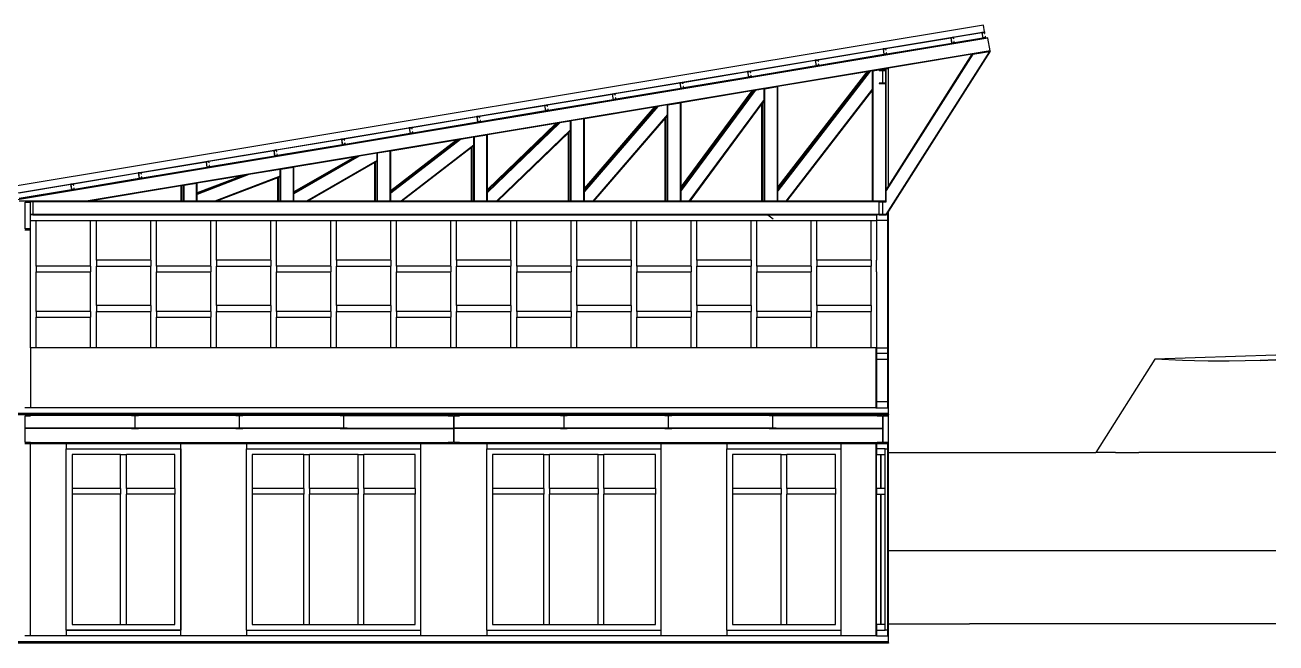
# Model space of a CAD drawing. Extents: x -47 to 47, y -13.1 to 12.1.
# Drawn here: x 25.08 to 46.96, y 1.25 to 12.06 of the extents above; entities that cross this region are included whole.
import ezdxf

# ---------------------------------------------------------------- set-up
doc = ezdxf.new("R2010")
doc.units = 0
doc.layers.get('0').update_dxf_attribs({"linetype": 'CONTINUOUS'})
doc.layers.add('SECTIONCUTEDGES', color=7, linetype='CONTINUOUS')

msp = doc.modelspace()

# ---------------------------------------------------------------- linework, layer by layer
for p, q in [((41.921, 11.832), (24.814, 8.981)), ((41.881, 11.835), (24.981, 9.018)), ((40.135, 11.652), (41.269, 11.841)), ((41.319, 11.849), (41.814, 11.932)), ((41.83, 11.833), (41.335, 11.751)), ((41.862, 11.946), (41.863, 11.94)), ((41.879, 11.841), (41.881, 11.835)), ((41.919, 11.841), (41.881, 11.835)), ((41.921, 11.832), (41.919, 11.841)), ((41.957, 11.614), (41.921, 11.832)), ((41.957, 11.614), (26.155, 8.981)), ((38.951, 11.455), (40.086, 11.644)), ((41.946, 11.602), (40.136, 8.75)), ((41.286, 11.743), (40.152, 11.553)), ((41.959, 11.605), (40.181, 11.308)), ((41.959, 11.604), (40.181, 8.803)), ((41.654, 11.554), (41.946, 11.602)), ((41.946, 11.602), (41.959, 11.604)), ((41.959, 11.605), (41.957, 11.614)), ((41.959, 11.604), (41.959, 11.605)), ((41.959, 11.604), (41.959, 11.605)), ((37.768, 11.258), (38.902, 11.447)), ((40.102, 11.545), (38.968, 11.356)), ((41.654, 11.554), (40.141, 9.17)), ((41.641, 11.552), (40.181, 9.251)), ((41.641, 11.552), (41.654, 11.554)), ((36.584, 11.06), (37.718, 11.249)), ((38.919, 11.348), (37.784, 11.159)), ((39.86, 11.255), (38.249, 9.161)), ((39.846, 11.253), (38.249, 9.177)), ((39.814, 11.247), (38.249, 9.213)), ((39.8, 11.245), (38.249, 9.229)), ((39.8, 11.245), (38.249, 10.986)), ((39.814, 11.247), (39.8, 11.245)), ((39.846, 11.253), (39.814, 11.247)), ((39.86, 11.255), (39.846, 11.253)), ((39.901, 11.262), (39.86, 11.255)), ((39.901, 11.262), (39.911, 11.263)), ((39.901, 10.947), (39.901, 11.262)), ((39.911, 11.263), (40.132, 11.3)), ((39.911, 8.981), (39.911, 11.263)), ((40.132, 11.3), (40.141, 11.302)), ((40.132, 11.278), (40.132, 11.3)), ((40.132, 11.048), (40.132, 11.269)), ((40.181, 11.308), (40.141, 11.302)), ((40.141, 11.298), (40.181, 11.305)), ((40.141, 11.298), (40.181, 11.305)), ((40.141, 11.298), (40.141, 11.302)), ((40.141, 11.298), (40.141, 11.298)), ((40.141, 11.278), (40.141, 11.298)), ((40.141, 11.048), (40.141, 11.269)), ((40.182, 11.305), (40.181, 11.308)), ((40.181, 9.251), (40.181, 11.305)), ((40.181, 11.305), (40.182, 11.305)), ((35.4, 10.863), (36.535, 11.052)), ((36.551, 10.953), (35.417, 10.764)), ((37.735, 11.151), (36.601, 10.962)), ((38.009, 10.946), (37.852, 10.92)), ((38.009, 10.946), (38.019, 10.948)), ((38.009, 10.761), (38.009, 10.946)), ((38.019, 10.948), (38.239, 10.985)), ((38.019, 8.981), (38.019, 10.948)), ((38.239, 10.985), (38.249, 10.986)), ((38.239, 8.981), (38.239, 10.985)), ((38.249, 9.229), (38.249, 10.986)), ((39.901, 10.947), (38.388, 8.981)), ((39.901, 10.931), (39.901, 10.947)), ((40.132, 8.981), (40.132, 11.038)), ((40.141, 9.188), (40.141, 11.038)), ((34.217, 10.666), (35.351, 10.855)), ((35.368, 10.756), (34.233, 10.567)), ((37.852, 10.92), (36.556, 9.166)), ((37.839, 10.918), (36.556, 9.183)), ((37.807, 10.913), (36.556, 9.22)), ((37.793, 10.91), (36.556, 9.237)), ((37.793, 10.91), (36.556, 10.704)), ((38.009, 10.761), (36.693, 8.981)), ((37.807, 10.913), (37.793, 10.91)), ((37.839, 10.918), (37.807, 10.913)), ((37.852, 10.92), (37.839, 10.918)), ((38.009, 10.744), (37.979, 10.704)), ((38.009, 10.761), (38.017, 10.755)), ((38.009, 10.744), (38.009, 10.761)), ((38.017, 10.755), (38.009, 10.744)), ((38.009, 8.981), (38.009, 10.744)), ((39.901, 10.931), (38.4, 8.981)), ((39.901, 8.981), (39.901, 10.931)), ((33.033, 10.468), (34.167, 10.658)), ((34.184, 10.559), (33.049, 10.37)), ((36.146, 10.636), (34.864, 9.149)), ((36.131, 10.633), (34.864, 9.164)), ((36.1, 10.628), (34.864, 9.196)), ((36.084, 10.626), (34.864, 9.211)), ((36.084, 10.626), (34.864, 10.422)), ((36.1, 10.628), (36.084, 10.626)), ((36.131, 10.633), (36.1, 10.628)), ((36.146, 10.636), (36.131, 10.633)), ((36.316, 10.664), (36.146, 10.636)), ((36.316, 10.664), (36.326, 10.666)), ((36.316, 10.496), (36.316, 10.664)), ((36.326, 10.666), (36.546, 10.703)), ((36.326, 8.981), (36.326, 10.666)), ((36.546, 10.703), (36.556, 10.704)), ((36.546, 8.981), (36.546, 10.703)), ((36.556, 9.237), (36.556, 10.704)), ((37.969, 10.69), (36.705, 8.981)), ((37.979, 10.704), (37.969, 10.69)), ((37.969, 8.981), (37.969, 10.69)), ((37.979, 8.981), (37.979, 10.704)), ((31.849, 10.271), (32.984, 10.46)), ((33, 10.362), (31.866, 10.173)), ((34.432, 10.35), (33.171, 9.134)), ((34.415, 10.347), (33.171, 9.147)), ((34.384, 10.342), (33.171, 9.172)), ((34.366, 10.339), (33.171, 9.186)), ((34.366, 10.339), (33.171, 10.14)), ((34.384, 10.342), (34.366, 10.339)), ((34.415, 10.347), (34.384, 10.342)), ((34.432, 10.35), (34.415, 10.347)), ((34.624, 10.382), (34.432, 10.35)), ((34.634, 10.384), (34.624, 10.382)), ((34.624, 10.229), (34.624, 10.382)), ((34.854, 10.421), (34.634, 10.384)), ((34.634, 8.981), (34.634, 10.384)), ((34.864, 10.422), (34.854, 10.421)), ((34.854, 8.981), (34.854, 10.421)), ((34.864, 9.211), (34.864, 10.422)), ((36.316, 10.496), (35.009, 8.981)), ((36.276, 10.434), (35.022, 8.981)), ((36.286, 10.446), (36.276, 10.434)), ((36.276, 8.981), (36.276, 10.434)), ((36.316, 10.481), (36.286, 10.446)), ((36.286, 8.981), (36.286, 10.446)), ((36.316, 10.481), (36.316, 10.496)), ((36.316, 8.981), (36.316, 10.481)), ((29.482, 9.877), (30.616, 10.066)), ((30.666, 10.074), (31.8, 10.263)), ((31.816, 10.164), (30.682, 9.975)), ((32.701, 10.062), (31.479, 9.12)), ((32.701, 10.062), (32.68, 10.058)), ((32.931, 10.1), (32.701, 10.062)), ((32.941, 10.102), (32.931, 10.1)), ((32.931, 9.961), (32.931, 10.1)), ((33.161, 10.138), (32.941, 10.102)), ((32.941, 8.981), (32.941, 10.102)), ((33.171, 10.14), (33.161, 10.138)), ((33.161, 8.981), (33.161, 10.138)), ((33.171, 9.186), (33.171, 10.14)), ((34.624, 10.229), (33.33, 8.981)), ((34.584, 10.177), (33.344, 8.981)), ((34.594, 10.186), (34.584, 10.177)), ((34.584, 8.981), (34.584, 10.177)), ((34.624, 10.215), (34.594, 10.186)), ((34.594, 8.981), (34.594, 10.186)), ((34.624, 10.215), (34.624, 10.229)), ((34.624, 8.981), (34.624, 10.215)), ((28.298, 9.679), (29.433, 9.868)), ((30.633, 9.967), (29.498, 9.778)), ((31.469, 9.856), (31.249, 9.82)), ((31.479, 9.858), (31.469, 9.856)), ((31.469, 8.981), (31.469, 9.856)), ((32.68, 10.058), (31.479, 9.132)), ((32.65, 10.053), (31.479, 9.151)), ((32.629, 10.05), (31.479, 9.163)), ((32.629, 10.05), (31.479, 9.858)), ((31.479, 9.163), (31.479, 9.858)), ((32.931, 9.961), (31.659, 8.981)), ((32.891, 9.918), (31.675, 8.981)), ((32.65, 10.053), (32.629, 10.05)), ((32.68, 10.058), (32.65, 10.053)), ((32.901, 9.925), (32.891, 9.918)), ((32.891, 8.981), (32.891, 9.918)), ((32.931, 9.949), (32.901, 9.925)), ((32.901, 8.981), (32.901, 9.925)), ((32.931, 9.949), (32.931, 9.961)), ((32.931, 8.981), (32.931, 9.949)), ((27.115, 9.482), (28.249, 9.671)), ((29.449, 9.77), (28.315, 9.581)), ((30.928, 9.766), (29.786, 9.108)), ((30.901, 9.762), (29.786, 9.119)), ((30.872, 9.757), (29.786, 9.131)), ((30.844, 9.752), (29.786, 9.142)), ((30.844, 9.752), (29.786, 9.576)), ((31.239, 9.691), (30.007, 8.981)), ((31.199, 9.656), (30.026, 8.981)), ((30.872, 9.757), (30.844, 9.752)), ((30.901, 9.762), (30.872, 9.757)), ((30.928, 9.766), (30.901, 9.762)), ((31.239, 9.818), (30.928, 9.766)), ((31.209, 9.662), (31.199, 9.656)), ((31.199, 8.981), (31.199, 9.656)), ((31.239, 9.68), (31.209, 9.662)), ((31.209, 8.981), (31.209, 9.662)), ((31.249, 9.82), (31.239, 9.818)), ((31.239, 9.691), (31.239, 9.818)), ((31.239, 9.68), (31.239, 9.691)), ((31.239, 8.981), (31.239, 9.68)), ((31.249, 8.981), (31.249, 9.82)), ((25.931, 9.285), (27.065, 9.474)), ((28.265, 9.572), (27.131, 9.383)), ((28.999, 9.445), (28.094, 9.099)), ((28.95, 9.437), (28.094, 9.109)), ((28.928, 9.433), (28.094, 9.114)), ((28.88, 9.425), (28.094, 9.124)), ((28.88, 9.425), (28.094, 9.294)), ((29.546, 9.418), (28.402, 8.981)), ((28.928, 9.433), (28.88, 9.425)), ((28.95, 9.437), (28.928, 9.433)), ((28.999, 9.445), (28.95, 9.437)), ((29.546, 9.536), (28.999, 9.445)), ((29.546, 9.407), (29.516, 9.396)), ((29.556, 9.538), (29.546, 9.536)), ((29.546, 9.418), (29.546, 9.536)), ((29.546, 9.407), (29.546, 9.418)), ((29.546, 8.981), (29.546, 9.407)), ((29.556, 9.538), (29.776, 9.574)), ((29.556, 8.981), (29.556, 9.538)), ((29.776, 9.574), (29.786, 9.576)), ((29.776, 8.981), (29.776, 9.574)), ((29.786, 9.142), (29.786, 9.576)), ((24.981, 9.126), (25.882, 9.277)), ((27.082, 9.375), (25.947, 9.186)), ((27.814, 9.247), (26.214, 8.981)), ((27.824, 9.249), (27.814, 9.247)), ((27.814, 8.981), (27.814, 9.247)), ((27.854, 9.254), (27.824, 9.249)), ((27.824, 8.981), (27.824, 9.249)), ((27.864, 9.255), (27.854, 9.254)), ((27.854, 8.981), (27.854, 9.254)), ((28.084, 9.292), (27.864, 9.255)), ((27.864, 8.981), (27.864, 9.255)), ((28.094, 9.294), (28.084, 9.292)), ((28.084, 8.981), (28.084, 9.292)), ((28.094, 9.124), (28.094, 9.294)), ((29.506, 9.392), (28.43, 8.981)), ((29.516, 9.396), (29.506, 9.392)), ((29.506, 8.981), (29.506, 9.392)), ((29.516, 8.981), (29.516, 9.396)), ((34.864, 9.196), (34.864, 9.211)), ((34.864, 9.164), (34.864, 9.196)), ((36.556, 9.22), (36.556, 9.237)), ((36.556, 9.183), (36.556, 9.22)), ((38.249, 9.213), (38.249, 9.229)), ((38.249, 9.177), (38.249, 9.213)), ((40.181, 9.251), (40.141, 9.188)), ((40.141, 9.188), (40.141, 9.17)), ((25.898, 9.178), (24.981, 9.025)), ((25.221, 8.981), (25.181, 8.981)), ((25.221, 8.971), (25.181, 8.971)), ((25.221, 8.981), (25.221, 8.971)), ((26.155, 8.981), (25.221, 8.981)), ((25.221, 8.971), (25.221, 8.75)), ((40.021, 8.971), (25.221, 8.971)), ((26.214, 8.981), (26.155, 8.981)), ((27.814, 8.981), (26.214, 8.981)), ((27.824, 8.981), (27.814, 8.981)), ((27.854, 8.981), (27.824, 8.981)), ((27.864, 8.981), (27.854, 8.981)), ((28.084, 8.981), (27.864, 8.981)), ((28.094, 8.981), (28.084, 8.981)), ((28.094, 9.114), (28.094, 9.124)), ((28.094, 9.109), (28.094, 9.114)), ((28.094, 9.109), (28.094, 9.099)), ((28.094, 8.981), (28.094, 9.099)), ((28.402, 8.981), (28.094, 8.981)), ((28.402, 8.981), (28.43, 8.981)), ((29.506, 8.981), (28.43, 8.981)), ((29.516, 8.981), (29.506, 8.981)), ((29.546, 8.981), (29.516, 8.981)), ((29.556, 8.981), (29.546, 8.981)), ((29.776, 8.981), (29.556, 8.981)), ((29.786, 8.981), (29.776, 8.981)), ((29.786, 9.131), (29.786, 9.142)), ((29.786, 9.119), (29.786, 9.131)), ((29.786, 9.119), (29.786, 9.108)), ((29.786, 8.981), (29.786, 9.108)), ((30.007, 8.981), (29.786, 8.981)), ((30.007, 8.981), (30.026, 8.981)), ((31.199, 8.981), (30.026, 8.981)), ((31.209, 8.981), (31.199, 8.981)), ((31.239, 8.981), (31.209, 8.981)), ((31.249, 8.981), (31.239, 8.981)), ((31.469, 8.981), (31.249, 8.981)), ((31.479, 8.981), (31.469, 8.981)), ((31.479, 9.151), (31.479, 9.163)), ((31.479, 9.132), (31.479, 9.151)), ((31.479, 9.132), (31.479, 9.12)), ((31.479, 8.981), (31.479, 9.12)), ((31.659, 8.981), (31.479, 8.981)), ((31.659, 8.981), (31.675, 8.981)), ((32.891, 8.981), (31.675, 8.981)), ((32.901, 8.981), (32.891, 8.981)), ((32.931, 8.981), (32.901, 8.981)), ((32.941, 8.981), (32.931, 8.981)), ((33.161, 8.981), (32.941, 8.981)), ((33.171, 8.981), (33.161, 8.981)), ((33.171, 9.172), (33.171, 9.186)), ((33.171, 9.147), (33.171, 9.172)), ((33.171, 9.147), (33.171, 9.134)), ((33.171, 8.981), (33.171, 9.134)), ((33.33, 8.981), (33.171, 8.981)), ((33.33, 8.981), (33.344, 8.981)), ((34.584, 8.981), (33.344, 8.981)), ((34.594, 8.981), (34.584, 8.981)), ((34.624, 8.981), (34.594, 8.981)), ((34.634, 8.981), (34.624, 8.981)), ((34.854, 8.981), (34.634, 8.981)), ((34.864, 8.981), (34.854, 8.981)), ((34.864, 9.164), (34.864, 9.149)), ((34.864, 8.981), (34.864, 9.149)), ((35.009, 8.981), (34.864, 8.981)), ((35.009, 8.981), (35.022, 8.981)), ((36.276, 8.981), (35.022, 8.981)), ((36.286, 8.981), (36.276, 8.981)), ((36.316, 8.981), (36.286, 8.981)), ((36.326, 8.981), (36.316, 8.981)), ((36.546, 8.981), (36.326, 8.981)), ((36.556, 8.981), (36.546, 8.981)), ((36.556, 9.183), (36.556, 9.166)), ((36.556, 8.981), (36.556, 9.166)), ((36.693, 8.981), (36.556, 8.981)), ((36.693, 8.981), (36.705, 8.981)), ((37.969, 8.981), (36.705, 8.981)), ((37.979, 8.981), (37.969, 8.981)), ((38.009, 8.981), (37.979, 8.981)), ((38.019, 8.981), (38.009, 8.981)), ((38.239, 8.981), (38.019, 8.981)), ((38.249, 8.981), (38.239, 8.981)), ((38.249, 9.177), (38.249, 9.161)), ((38.249, 8.981), (38.249, 9.161)), ((38.388, 8.981), (38.249, 8.981)), ((38.388, 8.981), (38.4, 8.981)), ((39.901, 8.981), (38.4, 8.981)), ((39.911, 8.981), (39.901, 8.981)), ((40.021, 8.981), (39.911, 8.981)), ((40.021, 8.75), (40.021, 8.971)), ((40.141, 8.981), (40.141, 9.17)), ((25.181, 8.75), (25.181, 8.965)), ((25.221, 8.75), (25.181, 8.75)), ((25.181, 8.741), (25.181, 8.75)), ((25.221, 8.75), (25.221, 8.741)), ((40.021, 8.75), (25.221, 8.75)), ((40.181, 8.803), (40.141, 8.741)), ((40.181, 6.416), (40.181, 8.803)), ((25.221, 8.741), (25.181, 8.741)), ((25.181, 8.641), (25.181, 8.741)), ((25.181, 8.641), (25.281, 8.641)), ((25.181, 8.497), (25.181, 8.641)), ((25.221, 8.741), (39.971, 8.741)), ((25.281, 7.846), (25.281, 8.641)), ((25.281, 8.641), (26.231, 8.641)), ((26.231, 8.641), (26.331, 8.641)), ((26.231, 7.846), (26.231, 8.641)), ((26.331, 7.946), (26.331, 8.641)), ((26.331, 8.641), (27.281, 8.641)), ((27.281, 8.641), (27.381, 8.641)), ((27.281, 7.946), (27.281, 8.641)), ((27.381, 7.846), (27.381, 8.641)), ((27.381, 8.641), (28.331, 8.641)), ((28.331, 8.641), (28.431, 8.641)), ((28.331, 7.846), (28.331, 8.641)), ((28.431, 7.946), (28.431, 8.641)), ((28.431, 8.641), (29.381, 8.641)), ((29.381, 8.641), (29.481, 8.641)), ((29.381, 7.946), (29.381, 8.641)), ((29.481, 7.846), (29.481, 8.641)), ((29.481, 8.641), (30.431, 8.641)), ((30.431, 8.641), (30.531, 8.641)), ((30.431, 7.846), (30.431, 8.641)), ((30.531, 7.946), (30.531, 8.641)), ((30.531, 8.641), (31.481, 8.641)), ((31.481, 8.641), (31.581, 8.641)), ((31.481, 7.946), (31.481, 8.641)), ((31.581, 7.846), (31.581, 8.641)), ((31.581, 8.641), (32.531, 8.641)), ((32.531, 8.641), (32.631, 8.641)), ((32.531, 7.846), (32.531, 8.641)), ((32.631, 7.946), (32.631, 8.641)), ((32.631, 8.641), (33.581, 8.641)), ((33.581, 8.641), (33.681, 8.641)), ((33.581, 7.946), (33.581, 8.641)), ((33.681, 7.846), (33.681, 8.641)), ((33.681, 8.641), (34.631, 8.641)), ((34.631, 8.641), (34.731, 8.641)), ((34.631, 7.846), (34.631, 8.641)), ((34.731, 7.946), (34.731, 8.641)), ((34.731, 8.641), (35.681, 8.641)), ((35.681, 8.641), (35.781, 8.641)), ((35.681, 7.946), (35.681, 8.641)), ((35.781, 7.846), (35.781, 8.641)), ((35.781, 8.641), (36.731, 8.641)), ((36.731, 8.641), (36.831, 8.641)), ((36.731, 7.846), (36.731, 8.641)), ((36.831, 7.946), (36.831, 8.641)), ((36.831, 8.641), (37.781, 8.641)), ((37.781, 8.641), (37.881, 8.641)), ((37.781, 7.946), (37.781, 8.641)), ((37.881, 7.846), (37.881, 8.641)), ((37.881, 8.641), (38.831, 8.641)), ((38.074, 8.741), (38.163, 8.673)), ((38.074, 8.741), (38.163, 8.673)), ((38.831, 8.641), (38.931, 8.641)), ((38.831, 7.846), (38.831, 8.641)), ((38.931, 7.946), (38.931, 8.641)), ((38.931, 8.641), (39.881, 8.641)), ((39.881, 8.641), (39.971, 8.641)), ((39.881, 7.946), (39.881, 8.641)), ((25.181, 6.416), (25.181, 8.481)), ((27.281, 7.946), (26.331, 7.946)), ((26.331, 7.946), (26.331, 7.846)), ((27.281, 7.946), (27.281, 7.846)), ((29.381, 7.946), (28.431, 7.946)), ((28.431, 7.946), (28.431, 7.846)), ((29.381, 7.946), (29.381, 7.846)), ((31.481, 7.946), (30.531, 7.946)), ((30.531, 7.946), (30.531, 7.846)), ((31.481, 7.946), (31.481, 7.846)), ((33.581, 7.946), (32.631, 7.946)), ((32.631, 7.946), (32.631, 7.846)), ((33.581, 7.946), (33.581, 7.846)), ((35.681, 7.946), (34.731, 7.946)), ((34.731, 7.946), (34.731, 7.846)), ((35.681, 7.946), (35.681, 7.846)), ((37.781, 7.946), (36.831, 7.946)), ((36.831, 7.946), (36.831, 7.846)), ((37.781, 7.946), (37.781, 7.846)), ((39.881, 7.946), (38.931, 7.946)), ((38.931, 7.946), (38.931, 7.846)), ((39.881, 7.946), (39.881, 7.846)), ((26.231, 7.846), (25.281, 7.846)), ((25.281, 7.846), (25.281, 7.746)), ((25.281, 7.052), (25.281, 7.746)), ((25.281, 7.746), (26.231, 7.746)), ((26.231, 7.846), (26.231, 7.746)), ((26.231, 7.052), (26.231, 7.746)), ((26.331, 7.846), (27.281, 7.846)), ((26.331, 7.152), (26.331, 7.846)), ((27.281, 7.152), (27.281, 7.846)), ((28.331, 7.846), (27.381, 7.846)), ((27.381, 7.846), (27.381, 7.746)), ((27.381, 7.746), (28.331, 7.746)), ((27.381, 7.052), (27.381, 7.746)), ((28.331, 7.846), (28.331, 7.746)), ((28.331, 7.052), (28.331, 7.746)), ((28.431, 7.846), (29.381, 7.846)), ((28.431, 7.152), (28.431, 7.846)), ((29.381, 7.152), (29.381, 7.846)), ((30.431, 7.846), (29.481, 7.846)), ((29.481, 7.846), (29.481, 7.746)), ((29.481, 7.052), (29.481, 7.746)), ((29.481, 7.746), (30.431, 7.746)), ((30.431, 7.846), (30.431, 7.746)), ((30.431, 7.052), (30.431, 7.746)), ((30.531, 7.152), (30.531, 7.846)), ((30.531, 7.846), (31.481, 7.846)), ((31.481, 7.152), (31.481, 7.846)), ((32.531, 7.846), (31.581, 7.846)), ((31.581, 7.846), (31.581, 7.746)), ((31.581, 7.052), (31.581, 7.746)), ((31.581, 7.746), (32.531, 7.746)), ((32.531, 7.846), (32.531, 7.746)), ((32.531, 7.052), (32.531, 7.746)), ((32.631, 7.152), (32.631, 7.846)), ((32.631, 7.846), (33.581, 7.846)), ((33.581, 7.152), (33.581, 7.846)), ((34.631, 7.846), (33.681, 7.846)), ((33.681, 7.846), (33.681, 7.746)), ((33.681, 7.052), (33.681, 7.746)), ((33.681, 7.746), (34.631, 7.746)), ((34.631, 7.846), (34.631, 7.746)), ((34.631, 7.052), (34.631, 7.746)), ((34.731, 7.152), (34.731, 7.846)), ((34.731, 7.846), (35.681, 7.846)), ((35.681, 7.152), (35.681, 7.846)), ((36.731, 7.846), (35.781, 7.846)), ((35.781, 7.846), (35.781, 7.746)), ((35.781, 7.052), (35.781, 7.746)), ((35.781, 7.746), (36.731, 7.746)), ((36.731, 7.846), (36.731, 7.746)), ((36.731, 7.052), (36.731, 7.746)), ((36.831, 7.152), (36.831, 7.846)), ((36.831, 7.846), (37.781, 7.846)), ((37.781, 7.152), (37.781, 7.846)), ((38.831, 7.846), (37.881, 7.846)), ((37.881, 7.846), (37.881, 7.746)), ((37.881, 7.746), (38.831, 7.746)), ((37.881, 7.052), (37.881, 7.746)), ((38.831, 7.846), (38.831, 7.746)), ((38.831, 7.052), (38.831, 7.746)), ((38.931, 7.152), (38.931, 7.846)), ((38.931, 7.846), (39.881, 7.846)), ((39.881, 7.152), (39.881, 7.846)), ((26.231, 7.052), (25.281, 7.052)), ((25.281, 7.052), (25.281, 6.952)), ((26.231, 7.052), (26.231, 6.952)), ((27.281, 7.152), (26.331, 7.152)), ((26.331, 7.152), (26.331, 7.052)), ((26.331, 7.052), (27.281, 7.052)), ((26.331, 6.416), (26.331, 7.052)), ((27.281, 7.152), (27.281, 7.052)), ((27.281, 6.416), (27.281, 7.052)), ((28.331, 7.052), (27.381, 7.052)), ((27.381, 7.052), (27.381, 6.952)), ((28.331, 7.052), (28.331, 6.952)), ((29.381, 7.152), (28.431, 7.152)), ((28.431, 7.152), (28.431, 7.052)), ((28.431, 7.052), (29.381, 7.052)), ((28.431, 6.416), (28.431, 7.052)), ((29.381, 7.152), (29.381, 7.052)), ((29.381, 6.416), (29.381, 7.052)), ((30.431, 7.052), (29.481, 7.052)), ((29.481, 7.052), (29.481, 6.952)), ((30.431, 7.052), (30.431, 6.952)), ((31.481, 7.152), (30.531, 7.152)), ((30.531, 7.152), (30.531, 7.052)), ((30.531, 6.416), (30.531, 7.052)), ((30.531, 7.052), (31.481, 7.052)), ((31.481, 7.152), (31.481, 7.052)), ((31.481, 6.416), (31.481, 7.052)), ((32.531, 7.052), (31.581, 7.052)), ((31.581, 7.052), (31.581, 6.952)), ((32.531, 7.052), (32.531, 6.952)), ((33.581, 7.152), (32.631, 7.152)), ((32.631, 7.152), (32.631, 7.052)), ((32.631, 6.416), (32.631, 7.052)), ((32.631, 7.052), (33.581, 7.052)), ((33.581, 7.152), (33.581, 7.052)), ((33.581, 6.416), (33.581, 7.052)), ((34.631, 7.052), (33.681, 7.052)), ((33.681, 7.052), (33.681, 6.952)), ((34.631, 7.052), (34.631, 6.952)), ((35.681, 7.152), (34.731, 7.152)), ((34.731, 7.152), (34.731, 7.052)), ((34.731, 6.416), (34.731, 7.052)), ((34.731, 7.052), (35.681, 7.052)), ((35.681, 7.152), (35.681, 7.052)), ((35.681, 6.416), (35.681, 7.052)), ((36.731, 7.052), (35.781, 7.052)), ((35.781, 7.052), (35.781, 6.952)), ((36.731, 7.052), (36.731, 6.952)), ((37.781, 7.152), (36.831, 7.152)), ((36.831, 7.152), (36.831, 7.052)), ((36.831, 7.052), (37.781, 7.052)), ((36.831, 6.416), (36.831, 7.052)), ((37.781, 7.152), (37.781, 7.052)), ((37.781, 6.416), (37.781, 7.052)), ((38.831, 7.052), (37.881, 7.052)), ((37.881, 7.052), (37.881, 6.952)), ((38.831, 7.052), (38.831, 6.952)), ((39.881, 7.152), (38.931, 7.152)), ((38.931, 7.152), (38.931, 7.052)), ((38.931, 6.416), (38.931, 7.052)), ((38.931, 7.052), (39.881, 7.052)), ((39.881, 7.152), (39.881, 7.052)), ((39.881, 6.416), (39.881, 7.052)), ((25.281, 6.416), (25.281, 6.952)), ((25.281, 6.952), (26.231, 6.952)), ((26.231, 6.416), (26.231, 6.952)), ((27.381, 6.952), (28.331, 6.952)), ((27.381, 6.416), (27.381, 6.952)), ((28.331, 6.416), (28.331, 6.952)), ((29.481, 6.952), (30.431, 6.952)), ((29.481, 6.416), (29.481, 6.952)), ((30.431, 6.416), (30.431, 6.952)), ((31.581, 6.416), (31.581, 6.952)), ((31.581, 6.952), (32.531, 6.952)), ((32.531, 6.416), (32.531, 6.952)), ((33.681, 6.416), (33.681, 6.952)), ((33.681, 6.952), (34.631, 6.952)), ((34.631, 6.416), (34.631, 6.952)), ((35.781, 6.416), (35.781, 6.952)), ((35.781, 6.952), (36.731, 6.952)), ((36.731, 6.416), (36.731, 6.952)), ((37.881, 6.952), (38.831, 6.952)), ((37.881, 6.416), (37.881, 6.952)), ((38.831, 6.416), (38.831, 6.952)), ((25.181, 6.416), (25.181, 5.366)), ((25.281, 6.416), (25.181, 6.416)), ((26.231, 6.416), (25.281, 6.416)), ((26.331, 6.416), (26.231, 6.416)), ((27.281, 6.416), (26.331, 6.416)), ((27.381, 6.416), (27.281, 6.416)), ((28.331, 6.416), (27.381, 6.416)), ((28.431, 6.416), (28.331, 6.416)), ((29.381, 6.416), (28.431, 6.416)), ((29.481, 6.416), (29.381, 6.416)), ((30.431, 6.416), (29.481, 6.416)), ((30.531, 6.416), (30.431, 6.416)), ((31.481, 6.416), (30.531, 6.416)), ((31.581, 6.416), (31.481, 6.416)), ((32.531, 6.416), (31.581, 6.416)), ((32.631, 6.416), (32.531, 6.416)), ((33.581, 6.416), (32.631, 6.416)), ((33.681, 6.416), (33.581, 6.416)), ((34.631, 6.416), (33.681, 6.416)), ((34.731, 6.416), (34.631, 6.416)), ((35.681, 6.416), (34.731, 6.416)), ((35.781, 6.416), (35.681, 6.416)), ((36.731, 6.416), (35.781, 6.416)), ((36.831, 6.416), (36.731, 6.416)), ((37.781, 6.416), (36.831, 6.416)), ((37.881, 6.416), (37.781, 6.416)), ((38.831, 6.416), (37.881, 6.416)), ((38.931, 6.416), (38.831, 6.416)), ((39.881, 6.416), (38.931, 6.416)), ((39.961, 6.416), (39.881, 6.416)), ((44.838, 6.213), (43.808, 4.583)), ((46.956, 6.284), (44.838, 6.213)), ((45.322, 6.195), (44.838, 6.213)), ((45.533, 6.187), (45.322, 6.195)), ((45.772, 6.18), (45.533, 6.187)), ((46.14, 6.181), (45.772, 6.18)), ((46.418, 6.188), (46.14, 6.181)), ((46.682, 6.193), (46.418, 6.188)), ((46.956, 6.205), (46.682, 6.193)), ((46.682, 6.193), (46.956, 6.205)), ((40.181, 5.246), (40.181, 5.273)), ((24.959, 5.246), (40.181, 5.246)), ((26.946, 5.241), (25.181, 5.241)), ((26.946, 5.231), (25.181, 5.231)), ((28.771, 5.241), (27.066, 5.241)), ((28.771, 5.231), (27.066, 5.231)), ((30.596, 5.241), (28.891, 5.241)), ((30.596, 5.231), (28.891, 5.231)), ((30.716, 5.241), (32.481, 5.241)), ((30.716, 5.231), (32.481, 5.231)), ((34.446, 5.241), (32.681, 5.241)), ((34.446, 5.231), (32.681, 5.231)), ((36.271, 5.241), (34.566, 5.241)), ((36.271, 5.231), (34.566, 5.231)), ((38.096, 5.241), (36.391, 5.241)), ((38.096, 5.231), (36.391, 5.231)), ((38.216, 5.241), (39.981, 5.241)), ((38.216, 5.231), (39.981, 5.231)), ((40.181, 5.246), (40.181, 5.241)), ((40.181, 4.757), (40.181, 5.225)), ((26.946, 5.01), (25.086, 5.01)), ((26.946, 5.001), (25.086, 5.001)), ((28.771, 5.01), (27.066, 5.01)), ((28.771, 5.001), (27.066, 5.001)), ((30.596, 5.01), (28.891, 5.01)), ((30.596, 5.001), (28.891, 5.001)), ((30.716, 5.01), (32.576, 5.01)), ((30.716, 5.001), (32.576, 5.001)), ((34.446, 5.01), (32.586, 5.01)), ((34.446, 5.001), (32.586, 5.001)), ((36.271, 5.01), (34.566, 5.01)), ((36.271, 5.001), (34.566, 5.001)), ((38.096, 5.01), (36.391, 5.01)), ((38.096, 5.001), (36.391, 5.001)), ((38.216, 5.01), (40.076, 5.01)), ((38.216, 5.001), (40.076, 5.001)), ((25.181, 4.757), (32.481, 4.757)), ((25.181, 1.371), (25.181, 4.741)), ((25.181, 4.741), (25.806, 4.741)), ((25.806, 4.741), (27.806, 4.741)), ((25.806, 4.741), (25.806, 4.645)), ((25.806, 1.471), (25.806, 4.645)), ((25.806, 4.645), (27.806, 4.645)), ((25.806, 4.645), (27.806, 4.645)), ((25.806, 1.471), (25.806, 4.645)), ((27.806, 4.741), (28.956, 4.741)), ((27.806, 4.645), (27.806, 4.741)), ((27.806, 1.471), (27.806, 4.645)), ((27.806, 4.645), (27.806, 1.471)), ((28.956, 4.741), (28.956, 4.645)), ((28.956, 4.741), (32.006, 4.741)), ((28.956, 4.645), (32.006, 4.645)), ((28.956, 1.471), (28.956, 4.645)), ((32.006, 4.645), (32.006, 4.741)), ((32.006, 4.741), (32.481, 4.741)), ((32.006, 1.471), (32.006, 4.645)), ((32.681, 4.757), (39.981, 4.757)), ((32.681, 4.741), (33.156, 4.741)), ((33.156, 4.741), (36.206, 4.741)), ((33.156, 4.741), (33.156, 4.645)), ((33.156, 1.471), (33.156, 4.645)), ((33.156, 4.645), (36.206, 4.645)), ((36.206, 4.741), (37.356, 4.741)), ((36.206, 4.645), (36.206, 4.741)), ((36.206, 1.471), (36.206, 4.645)), ((37.356, 4.741), (37.356, 4.645)), ((37.356, 4.741), (39.356, 4.741)), ((37.356, 1.471), (37.356, 4.645)), ((37.356, 4.645), (39.356, 4.645)), ((39.356, 4.741), (39.961, 4.741)), ((39.356, 4.645), (39.356, 4.741)), ((39.356, 1.471), (39.356, 4.645)), ((39.961, 4.741), (39.961, 1.371)), ((39.961, 4.741), (39.971, 4.741)), ((40.171, 1.471), (40.171, 4.645)), ((40.181, 4.583), (40.181, 4.741)), ((25.906, 4.545), (25.906, 3.951)), ((26.756, 4.545), (25.906, 4.545)), ((26.756, 4.545), (26.856, 4.545)), ((26.756, 3.951), (26.756, 4.545)), ((27.706, 4.545), (26.856, 4.545)), ((26.856, 3.951), (26.856, 4.545)), ((27.706, 3.951), (27.706, 4.545)), ((29.956, 4.545), (29.056, 4.545)), ((29.056, 4.545), (29.056, 3.951)), ((29.956, 4.545), (30.056, 4.545)), ((29.956, 3.951), (29.956, 4.545)), ((30.056, 3.951), (30.056, 4.545)), ((30.906, 4.545), (30.056, 4.545)), ((30.906, 4.545), (31.006, 4.545)), ((30.906, 3.951), (30.906, 4.545)), ((31.006, 3.951), (31.006, 4.545)), ((31.906, 4.545), (31.006, 4.545)), ((31.906, 3.951), (31.906, 4.545)), ((34.156, 4.545), (33.256, 4.545)), ((33.256, 4.545), (33.256, 3.951)), ((34.156, 4.545), (34.256, 4.545)), ((34.156, 3.951), (34.156, 4.545)), ((34.256, 3.951), (34.256, 4.545)), ((35.106, 4.545), (34.256, 4.545)), ((35.106, 4.545), (35.206, 4.545)), ((35.106, 3.951), (35.106, 4.545)), ((35.206, 3.951), (35.206, 4.545)), ((36.106, 4.545), (35.206, 4.545)), ((36.106, 3.951), (36.106, 4.545)), ((37.456, 4.545), (37.456, 3.951)), ((38.306, 4.545), (37.456, 4.545)), ((38.306, 4.545), (38.406, 4.545)), ((38.306, 3.951), (38.306, 4.545)), ((39.256, 4.545), (38.406, 4.545)), ((38.406, 3.951), (38.406, 4.545)), ((39.256, 3.951), (39.256, 4.545)), ((39.971, 3.951), (39.971, 4.545)), ((40.121, 3.951), (40.121, 4.545)), ((40.181, 2.859), (40.181, 4.583)), ((40.181, 4.583), (43.808, 4.583)), ((44.148, 4.583), (43.808, 4.583)), ((44.148, 4.583), (44.556, 4.583)), ((44.633, 4.583), (44.556, 4.583)), ((44.667, 4.583), (44.633, 4.583)), ((44.844, 4.583), (44.667, 4.583)), ((44.883, 4.583), (44.844, 4.583)), ((45.084, 4.583), (44.883, 4.583)), ((45.393, 4.583), (45.084, 4.583)), ((45.452, 4.583), (45.393, 4.583)), ((45.685, 4.583), (45.452, 4.583)), ((45.729, 4.583), (45.685, 4.583)), ((45.771, 4.583), (45.729, 4.583)), ((45.993, 4.583), (45.771, 4.583)), ((46.038, 4.583), (45.993, 4.583)), ((46.284, 4.583), (46.038, 4.583)), ((46.501, 4.583), (46.284, 4.583)), ((46.956, 4.583), (46.501, 4.583)), ((26.756, 3.951), (25.906, 3.951)), ((25.906, 3.951), (25.906, 3.851)), ((26.756, 3.951), (26.756, 3.851)), ((27.706, 3.951), (26.856, 3.951)), ((26.856, 3.951), (26.856, 3.851)), ((27.706, 3.951), (27.706, 3.851)), ((29.956, 3.951), (29.056, 3.951)), ((29.056, 3.951), (29.056, 3.851)), ((29.956, 3.951), (29.956, 3.851)), ((30.906, 3.951), (30.056, 3.951)), ((30.056, 3.951), (30.056, 3.851)), ((30.906, 3.951), (30.906, 3.851)), ((31.906, 3.951), (31.006, 3.951)), ((31.006, 3.951), (31.006, 3.851)), ((31.906, 3.951), (31.906, 3.851)), ((34.156, 3.951), (33.256, 3.951)), ((33.256, 3.951), (33.256, 3.851)), ((34.156, 3.951), (34.156, 3.851)), ((35.106, 3.951), (34.256, 3.951)), ((34.256, 3.951), (34.256, 3.851)), ((35.106, 3.951), (35.106, 3.851)), ((36.106, 3.951), (35.206, 3.951)), ((35.206, 3.951), (35.206, 3.851)), ((36.106, 3.951), (36.106, 3.851)), ((38.306, 3.951), (37.456, 3.951)), ((37.456, 3.951), (37.456, 3.851)), ((38.306, 3.951), (38.306, 3.851)), ((39.256, 3.951), (38.406, 3.951)), ((38.406, 3.951), (38.406, 3.851)), ((39.256, 3.951), (39.256, 3.851)), ((26.756, 3.851), (25.906, 3.851)), ((25.906, 3.851), (25.906, 1.571)), ((26.756, 1.571), (26.756, 3.851)), ((27.706, 3.851), (26.856, 3.851)), ((26.856, 1.571), (26.856, 3.851)), ((27.706, 1.571), (27.706, 3.851)), ((29.956, 3.851), (29.056, 3.851)), ((29.056, 3.851), (29.056, 1.571)), ((29.956, 1.571), (29.956, 3.851)), ((30.906, 3.851), (30.056, 3.851)), ((30.056, 1.571), (30.056, 3.851)), ((30.906, 1.571), (30.906, 3.851)), ((31.906, 3.851), (31.006, 3.851)), ((31.006, 1.571), (31.006, 3.851)), ((31.906, 1.571), (31.906, 3.851)), ((34.156, 3.851), (33.256, 3.851)), ((33.256, 3.851), (33.256, 1.571)), ((34.156, 1.571), (34.156, 3.851)), ((35.106, 3.851), (34.256, 3.851)), ((34.256, 1.571), (34.256, 3.851)), ((35.106, 1.571), (35.106, 3.851)), ((36.106, 3.851), (35.206, 3.851)), ((35.206, 1.571), (35.206, 3.851)), ((36.106, 1.571), (36.106, 3.851)), ((38.306, 3.851), (37.456, 3.851)), ((37.456, 3.851), (37.456, 1.571)), ((38.306, 1.571), (38.306, 3.851)), ((39.256, 3.851), (38.406, 3.851)), ((38.406, 1.571), (38.406, 3.851)), ((39.256, 1.571), (39.256, 3.851)), ((39.971, 1.571), (39.971, 3.851)), ((40.121, 1.571), (40.121, 3.851)), ((46.956, 2.859), (40.181, 2.859)), ((40.181, 1.583), (40.181, 2.859)), ((25.906, 1.571), (26.756, 1.571)), ((26.756, 1.571), (26.856, 1.571)), ((26.856, 1.571), (27.706, 1.571)), ((29.056, 1.571), (29.956, 1.571)), ((29.956, 1.571), (30.056, 1.571)), ((30.056, 1.571), (30.906, 1.571)), ((30.906, 1.571), (31.006, 1.571)), ((31.006, 1.571), (31.906, 1.571)), ((33.256, 1.571), (34.156, 1.571)), ((34.156, 1.571), (34.256, 1.571)), ((34.256, 1.571), (35.106, 1.571)), ((35.106, 1.571), (35.206, 1.571)), ((35.206, 1.571), (36.106, 1.571)), ((37.456, 1.571), (38.306, 1.571)), ((38.306, 1.571), (38.406, 1.571)), ((38.406, 1.571), (39.256, 1.571)), ((40.181, 1.583), (40.226, 1.583)), ((40.181, 1.566), (40.181, 1.583)), ((40.181, 1.547), (40.181, 1.566)), ((40.181, 1.371), (40.181, 1.547)), ((40.226, 1.583), (41.596, 1.583)), ((44.206, 1.583), (41.596, 1.583)), ((45.976, 1.583), (44.206, 1.583)), ((46.956, 1.583), (45.976, 1.583)), ((25.806, 1.471), (27.806, 1.471)), ((25.806, 1.471), (25.806, 1.371)), ((27.806, 1.471), (25.806, 1.471)), ((27.806, 1.371), (27.806, 1.471)), ((28.956, 1.471), (32.006, 1.471)), ((28.956, 1.471), (28.956, 1.371)), ((32.006, 1.371), (32.006, 1.471)), ((33.156, 1.471), (36.206, 1.471)), ((33.156, 1.471), (33.156, 1.371)), ((36.206, 1.371), (36.206, 1.471)), ((37.356, 1.471), (39.356, 1.471)), ((37.356, 1.471), (37.356, 1.371)), ((39.356, 1.371), (39.356, 1.471)), ((24.959, 1.251), (40.181, 1.251)), ((40.181, 1.251), (40.181, 1.277)), ((40.181, 1.251), (40.181, 1.245))]:
    msp.add_line(p, q)
at = {"layer": 'SECTIONCUTEDGES'}
for p, q in [((41.842, 12.064), (24.737, 9.213)), ((41.862, 11.946), (41.842, 12.064)), ((24.64, 9.075), (41.862, 11.946)), ((41.319, 11.849), (41.269, 11.841)), ((41.269, 11.841), (41.286, 11.743)), ((41.275, 11.837), (41.315, 11.844)), ((41.29, 11.748), (41.275, 11.837)), ((41.315, 11.844), (41.318, 11.824)), ((41.318, 11.824), (41.323, 11.825)), ((41.323, 11.825), (41.319, 11.849)), ((41.863, 11.94), (41.814, 11.932)), ((41.814, 11.932), (41.83, 11.833)), ((41.819, 11.928), (41.859, 11.934)), ((41.834, 11.839), (41.819, 11.928)), ((41.83, 11.833), (41.879, 11.841)), ((41.874, 11.846), (41.834, 11.839)), ((41.859, 11.934), (41.862, 11.915)), ((41.862, 11.915), (41.867, 11.915)), ((41.867, 11.915), (41.863, 11.94)), ((41.875, 11.866), (41.87, 11.865)), ((41.87, 11.865), (41.874, 11.846)), ((41.879, 11.841), (41.875, 11.866)), ((40.135, 11.652), (40.086, 11.644)), ((40.086, 11.644), (40.102, 11.545)), ((40.092, 11.64), (40.131, 11.646)), ((40.106, 11.551), (40.092, 11.64)), ((40.131, 11.646), (40.134, 11.627)), ((40.134, 11.627), (40.139, 11.627)), ((40.139, 11.627), (40.135, 11.652)), ((41.286, 11.743), (41.335, 11.751)), ((41.329, 11.755), (41.29, 11.748)), ((41.331, 11.775), (41.326, 11.775)), ((41.326, 11.775), (41.329, 11.755)), ((41.335, 11.751), (41.331, 11.775)), ((38.951, 11.455), (38.902, 11.447)), ((38.902, 11.447), (38.919, 11.348)), ((38.908, 11.443), (38.947, 11.449)), ((38.923, 11.354), (38.908, 11.443)), ((38.947, 11.449), (38.951, 11.429)), ((38.956, 11.43), (38.951, 11.455)), ((38.951, 11.429), (38.956, 11.43)), ((38.964, 11.381), (38.959, 11.38)), ((38.959, 11.38), (38.962, 11.36)), ((38.968, 11.356), (38.964, 11.381)), ((40.102, 11.545), (40.152, 11.553)), ((40.146, 11.558), (40.106, 11.551)), ((40.147, 11.578), (40.142, 11.577)), ((40.142, 11.577), (40.146, 11.558)), ((40.152, 11.553), (40.147, 11.578)), ((37.768, 11.258), (37.718, 11.249)), ((37.718, 11.249), (37.735, 11.151)), ((37.724, 11.245), (37.764, 11.252)), ((37.739, 11.156), (37.724, 11.245)), ((37.735, 11.151), (37.784, 11.159)), ((37.778, 11.163), (37.739, 11.156)), ((37.764, 11.252), (37.767, 11.232)), ((37.767, 11.232), (37.772, 11.233)), ((37.772, 11.233), (37.768, 11.258)), ((37.78, 11.184), (37.775, 11.183)), ((37.775, 11.183), (37.778, 11.163)), ((37.784, 11.159), (37.78, 11.184)), ((38.919, 11.348), (38.968, 11.356)), ((38.962, 11.36), (38.923, 11.354)), ((40.021, 11.278), (40.021, 11.269)), ((40.132, 11.278), (40.021, 11.278)), ((40.021, 11.269), (40.078, 11.269)), ((40.078, 11.269), (40.078, 11.048)), ((40.084, 11.048), (40.084, 11.269)), ((40.084, 11.269), (40.132, 11.269)), ((40.141, 11.278), (40.132, 11.278)), ((40.132, 11.269), (40.141, 11.269)), ((40.141, 11.269), (40.141, 11.278)), ((36.584, 11.06), (36.535, 11.052)), ((36.535, 11.052), (36.551, 10.953)), ((36.54, 11.048), (36.58, 11.055)), ((36.555, 10.959), (36.54, 11.048)), ((36.551, 10.953), (36.601, 10.962)), ((36.595, 10.966), (36.555, 10.959)), ((36.58, 11.055), (36.583, 11.035)), ((36.583, 11.035), (36.588, 11.036)), ((36.588, 11.036), (36.584, 11.06)), ((36.596, 10.986), (36.591, 10.985)), ((36.591, 10.985), (36.595, 10.966)), ((36.601, 10.962), (36.596, 10.986)), ((40.078, 11.048), (40.021, 11.048)), ((40.021, 11.048), (40.021, 11.038)), ((40.021, 11.038), (40.132, 11.038)), ((40.132, 11.048), (40.084, 11.048)), ((40.141, 11.048), (40.132, 11.048)), ((40.132, 11.038), (40.141, 11.038)), ((40.141, 11.038), (40.141, 11.048)), ((35.4, 10.863), (35.351, 10.855)), ((35.351, 10.855), (35.368, 10.756)), ((35.357, 10.851), (35.396, 10.857)), ((35.372, 10.762), (35.357, 10.851)), ((35.368, 10.756), (35.417, 10.764)), ((35.411, 10.768), (35.372, 10.762)), ((35.396, 10.857), (35.4, 10.838)), ((35.405, 10.838), (35.4, 10.863)), ((35.4, 10.838), (35.405, 10.838)), ((35.413, 10.789), (35.408, 10.788)), ((35.408, 10.788), (35.411, 10.768)), ((35.417, 10.764), (35.413, 10.789)), ((34.217, 10.666), (34.167, 10.658)), ((34.167, 10.658), (34.184, 10.559)), ((34.173, 10.653), (34.213, 10.66)), ((34.188, 10.565), (34.173, 10.653)), ((34.184, 10.559), (34.233, 10.567)), ((34.227, 10.571), (34.188, 10.565)), ((34.213, 10.66), (34.216, 10.64)), ((34.216, 10.64), (34.221, 10.641)), ((34.221, 10.641), (34.217, 10.666)), ((34.229, 10.592), (34.224, 10.591)), ((34.224, 10.591), (34.227, 10.571)), ((34.233, 10.567), (34.229, 10.592)), ((33.033, 10.468), (32.984, 10.46)), ((32.984, 10.46), (33, 10.362)), ((32.989, 10.456), (33.029, 10.463)), ((33.004, 10.367), (32.989, 10.456)), ((33, 10.362), (33.049, 10.37)), ((33.044, 10.374), (33.004, 10.367)), ((33.029, 10.463), (33.032, 10.443)), ((33.032, 10.443), (33.037, 10.444)), ((33.037, 10.444), (33.033, 10.468)), ((33.045, 10.394), (33.04, 10.394)), ((33.04, 10.394), (33.044, 10.374)), ((33.049, 10.37), (33.045, 10.394)), ((30.666, 10.074), (30.616, 10.066)), ((30.616, 10.066), (30.633, 9.967)), ((30.622, 10.062), (30.662, 10.068)), ((30.637, 9.973), (30.622, 10.062)), ((30.662, 10.068), (30.665, 10.048)), ((30.67, 10.049), (30.666, 10.074)), ((31.849, 10.271), (31.8, 10.263)), ((31.8, 10.263), (31.816, 10.164)), ((31.806, 10.259), (31.845, 10.265)), ((31.821, 10.17), (31.806, 10.259)), ((31.816, 10.164), (31.866, 10.173)), ((31.86, 10.177), (31.821, 10.17)), ((31.845, 10.265), (31.849, 10.246)), ((31.853, 10.247), (31.849, 10.271)), ((31.849, 10.246), (31.853, 10.247)), ((31.862, 10.197), (31.857, 10.196)), ((31.857, 10.196), (31.86, 10.177)), ((31.866, 10.173), (31.862, 10.197)), ((29.482, 9.877), (29.433, 9.868)), ((29.433, 9.868), (29.449, 9.77)), ((29.438, 9.864), (29.478, 9.871)), ((29.453, 9.776), (29.438, 9.864)), ((29.478, 9.871), (29.481, 9.851)), ((29.481, 9.851), (29.486, 9.852)), ((29.486, 9.852), (29.482, 9.877)), ((30.633, 9.967), (30.682, 9.975)), ((30.676, 9.979), (30.637, 9.973)), ((30.665, 10.048), (30.67, 10.049)), ((30.678, 10), (30.673, 9.999)), ((30.673, 9.999), (30.676, 9.979)), ((30.682, 9.975), (30.678, 10)), ((28.298, 9.679), (28.249, 9.671)), ((28.249, 9.671), (28.265, 9.572)), ((28.255, 9.667), (28.294, 9.674)), ((28.27, 9.578), (28.255, 9.667)), ((28.294, 9.674), (28.298, 9.654)), ((28.302, 9.655), (28.298, 9.679)), ((28.298, 9.654), (28.302, 9.655)), ((29.449, 9.77), (29.498, 9.778)), ((29.493, 9.782), (29.453, 9.776)), ((29.494, 9.803), (29.489, 9.802)), ((29.489, 9.802), (29.493, 9.782)), ((29.498, 9.778), (29.494, 9.803)), ((27.115, 9.482), (27.065, 9.474)), ((27.065, 9.474), (27.082, 9.375)), ((27.071, 9.47), (27.111, 9.476)), ((27.086, 9.381), (27.071, 9.47)), ((27.111, 9.476), (27.114, 9.457)), ((27.114, 9.457), (27.119, 9.457)), ((27.119, 9.457), (27.115, 9.482)), ((27.127, 9.408), (27.122, 9.407)), ((27.122, 9.407), (27.125, 9.388)), ((27.131, 9.383), (27.127, 9.408)), ((28.265, 9.572), (28.315, 9.581)), ((28.309, 9.585), (28.27, 9.578)), ((28.311, 9.605), (28.306, 9.605)), ((28.306, 9.605), (28.309, 9.585)), ((28.315, 9.581), (28.311, 9.605)), ((25.931, 9.285), (25.882, 9.277)), ((25.882, 9.277), (25.898, 9.178)), ((25.887, 9.272), (25.927, 9.279)), ((25.902, 9.184), (25.887, 9.272)), ((25.942, 9.19), (25.902, 9.184)), ((25.927, 9.279), (25.93, 9.259)), ((25.93, 9.259), (25.935, 9.26)), ((25.935, 9.26), (25.931, 9.285)), ((25.943, 9.211), (25.938, 9.21)), ((25.938, 9.21), (25.942, 9.19)), ((25.947, 9.186), (25.943, 9.211)), ((27.082, 9.375), (27.131, 9.383)), ((27.125, 9.388), (27.086, 9.381)), ((25.181, 8.981), (24.981, 8.981)), ((25.181, 8.971), (25.181, 8.981)), ((25.181, 8.965), (25.181, 8.971)), ((25.898, 9.178), (25.947, 9.186)), ((40.021, 8.981), (40.021, 8.971)), ((40.132, 8.981), (40.021, 8.981)), ((40.021, 8.971), (40.078, 8.971)), ((40.078, 8.971), (40.078, 8.75)), ((40.084, 8.75), (40.084, 8.971)), ((40.084, 8.971), (40.141, 8.971)), ((40.141, 8.981), (40.132, 8.981)), ((40.141, 8.971), (40.141, 8.981)), ((25.086, 8.965), (25.181, 8.965)), ((25.086, 8.497), (25.086, 8.965)), ((40.021, 8.75), (40.021, 8.741)), ((40.078, 8.75), (40.021, 8.75)), ((40.136, 8.75), (40.084, 8.75)), ((40.141, 8.75), (40.136, 8.75)), ((40.141, 8.741), (40.141, 8.75)), ((39.971, 8.741), (39.971, 8.641)), ((40.021, 8.741), (39.971, 8.741)), ((40.171, 8.641), (39.971, 8.641)), ((39.971, 8.641), (39.971, 7.946)), ((40.021, 8.741), (40.141, 8.741)), ((40.171, 8.741), (40.141, 8.741)), ((40.171, 8.641), (40.171, 8.741)), ((40.171, 6.416), (40.171, 8.641)), ((25.081, 8.481), (25.181, 8.481)), ((25.181, 8.497), (25.086, 8.497)), ((25.181, 8.481), (25.181, 8.497)), ((39.971, 7.746), (39.971, 7.946)), ((39.971, 7.746), (39.971, 7.152)), ((39.971, 7.152), (39.971, 6.952)), ((39.971, 6.952), (39.971, 6.416)), ((39.961, 6.416), (39.961, 5.366)), ((39.971, 6.416), (39.961, 6.416)), ((39.971, 6.416), (40.171, 6.416)), ((39.971, 6.416), (39.971, 6.316)), ((40.181, 6.416), (40.171, 6.416)), ((40.171, 6.316), (40.171, 6.416)), ((40.181, 5.366), (40.181, 6.416)), ((39.971, 6.316), (39.971, 6.216)), ((40.171, 6.316), (39.971, 6.316)), ((39.971, 6.216), (40.171, 6.216)), ((39.971, 6.216), (39.971, 5.466)), ((40.171, 6.216), (40.171, 6.316)), ((40.171, 5.466), (40.171, 6.216)), ((24.959, 5.273), (40.181, 5.273)), ((25.181, 5.366), (25.081, 5.366)), ((39.961, 5.366), (25.181, 5.366)), ((39.961, 5.366), (39.971, 5.366)), ((39.971, 5.466), (39.971, 5.366)), ((40.171, 5.466), (39.971, 5.466)), ((39.971, 5.366), (40.171, 5.366)), ((40.171, 5.366), (40.171, 5.466)), ((40.171, 5.366), (40.181, 5.366)), ((40.181, 5.273), (40.181, 5.366)), ((25.181, 5.241), (24.981, 5.241)), ((25.086, 5.225), (25.181, 5.225)), ((25.086, 5.01), (25.086, 5.225)), ((25.181, 5.231), (25.181, 5.241)), ((25.181, 5.225), (25.181, 5.231)), ((26.946, 5.241), (26.946, 5.231)), ((27.066, 5.241), (26.946, 5.241)), ((26.946, 5.231), (27.003, 5.231)), ((27.003, 5.231), (27.003, 5.01)), ((27.003, 5.231), (27.009, 5.231)), ((27.009, 5.231), (27.066, 5.231)), ((27.009, 5.01), (27.009, 5.231)), ((27.066, 5.231), (27.066, 5.241)), ((28.771, 5.241), (28.771, 5.231)), ((28.891, 5.241), (28.771, 5.241)), ((28.771, 5.231), (28.828, 5.231)), ((28.828, 5.231), (28.828, 5.01)), ((28.828, 5.231), (28.834, 5.231)), ((28.834, 5.231), (28.891, 5.231)), ((28.834, 5.01), (28.834, 5.231)), ((28.891, 5.231), (28.891, 5.241)), ((30.596, 5.241), (30.596, 5.231)), ((30.716, 5.241), (30.596, 5.241)), ((30.596, 5.231), (30.653, 5.231)), ((30.653, 5.231), (30.653, 5.01)), ((30.653, 5.231), (30.659, 5.231)), ((30.659, 5.231), (30.716, 5.231)), ((30.659, 5.01), (30.659, 5.231)), ((30.716, 5.231), (30.716, 5.241)), ((32.481, 5.241), (32.481, 5.231)), ((32.681, 5.241), (32.481, 5.241)), ((32.481, 5.231), (32.481, 5.225)), ((32.481, 5.225), (32.576, 5.225)), ((32.576, 5.225), (32.576, 5.01)), ((32.586, 5.225), (32.681, 5.225)), ((32.586, 5.01), (32.586, 5.225)), ((32.681, 5.231), (32.681, 5.241)), ((32.681, 5.225), (32.681, 5.231)), ((34.446, 5.241), (34.446, 5.231)), ((34.566, 5.241), (34.446, 5.241)), ((34.446, 5.231), (34.503, 5.231)), ((34.503, 5.231), (34.503, 5.01)), ((34.503, 5.231), (34.509, 5.231)), ((34.509, 5.231), (34.566, 5.231)), ((34.509, 5.01), (34.509, 5.231)), ((34.566, 5.231), (34.566, 5.241)), ((36.271, 5.241), (36.271, 5.231)), ((36.391, 5.241), (36.271, 5.241)), ((36.271, 5.231), (36.328, 5.231)), ((36.328, 5.231), (36.328, 5.01)), ((36.328, 5.231), (36.334, 5.231)), ((36.334, 5.231), (36.391, 5.231)), ((36.334, 5.01), (36.334, 5.231)), ((36.391, 5.231), (36.391, 5.241)), ((38.096, 5.241), (38.096, 5.231)), ((38.216, 5.241), (38.096, 5.241)), ((38.096, 5.231), (38.153, 5.231)), ((38.153, 5.231), (38.153, 5.01)), ((38.153, 5.231), (38.159, 5.231)), ((38.159, 5.231), (38.216, 5.231)), ((38.159, 5.01), (38.159, 5.231)), ((38.216, 5.231), (38.216, 5.241)), ((39.981, 5.241), (39.981, 5.231)), ((40.181, 5.241), (39.981, 5.241)), ((39.981, 5.231), (39.981, 5.225)), ((39.981, 5.225), (40.076, 5.225)), ((40.076, 5.225), (40.076, 5.01)), ((40.086, 5.225), (40.181, 5.225)), ((40.086, 4.757), (40.086, 5.225)), ((40.181, 5.225), (40.181, 5.241)), ((25.086, 5.001), (25.086, 5.01)), ((25.086, 4.757), (25.086, 5.001)), ((26.946, 5.01), (26.946, 5.001)), ((27.003, 5.01), (26.946, 5.01)), ((26.946, 5.001), (27.066, 5.001)), ((27.066, 5.01), (27.009, 5.01)), ((27.066, 5.001), (27.066, 5.01)), ((28.771, 5.01), (28.771, 5.001)), ((28.828, 5.01), (28.771, 5.01)), ((28.771, 5.001), (28.891, 5.001)), ((28.891, 5.01), (28.834, 5.01)), ((28.891, 5.001), (28.891, 5.01)), ((30.596, 5.01), (30.596, 5.001)), ((30.653, 5.01), (30.596, 5.01)), ((30.596, 5.001), (30.716, 5.001)), ((30.716, 5.01), (30.659, 5.01)), ((30.716, 5.001), (30.716, 5.01)), ((32.576, 5.01), (32.576, 5.001)), ((32.576, 5.001), (32.576, 4.757)), ((32.586, 5.001), (32.586, 5.01)), ((32.586, 4.757), (32.586, 5.001)), ((34.446, 5.01), (34.446, 5.001)), ((34.503, 5.01), (34.446, 5.01)), ((34.446, 5.001), (34.566, 5.001)), ((34.566, 5.01), (34.509, 5.01)), ((34.566, 5.001), (34.566, 5.01)), ((36.271, 5.01), (36.271, 5.001)), ((36.328, 5.01), (36.271, 5.01)), ((36.271, 5.001), (36.391, 5.001)), ((36.391, 5.01), (36.334, 5.01)), ((36.391, 5.001), (36.391, 5.01)), ((38.096, 5.01), (38.096, 5.001)), ((38.153, 5.01), (38.096, 5.01)), ((38.096, 5.001), (38.216, 5.001)), ((38.216, 5.01), (38.159, 5.01)), ((38.216, 5.001), (38.216, 5.01)), ((40.076, 5.01), (40.076, 5.001)), ((40.076, 5.001), (40.076, 4.757)), ((25.081, 4.741), (25.181, 4.741)), ((25.181, 4.757), (25.086, 4.757)), ((25.181, 4.741), (25.181, 4.757)), ((32.481, 4.757), (32.481, 4.741)), ((32.576, 4.757), (32.481, 4.757)), ((32.481, 4.741), (32.681, 4.741)), ((32.681, 4.757), (32.586, 4.757)), ((32.681, 4.741), (32.681, 4.757)), ((39.981, 4.745), (39.971, 4.745)), ((39.971, 4.745), (39.971, 4.741)), ((39.971, 4.741), (39.971, 4.645)), ((40.121, 4.645), (39.971, 4.645)), ((39.971, 4.645), (39.971, 4.545)), ((39.981, 4.757), (39.981, 4.745)), ((40.076, 4.757), (39.981, 4.757)), ((40.171, 4.745), (39.981, 4.745)), ((39.981, 4.745), (39.981, 4.741)), ((39.981, 4.741), (40.171, 4.741)), ((40.181, 4.757), (40.086, 4.757)), ((40.121, 4.645), (40.171, 4.645)), ((40.121, 4.545), (40.121, 4.645)), ((40.171, 4.741), (40.171, 4.745)), ((40.171, 4.741), (40.181, 4.741)), ((40.171, 4.645), (40.171, 4.741)), ((40.181, 4.741), (40.181, 4.757)), ((39.971, 4.545), (40.046, 4.545)), ((40.046, 4.545), (40.047, 3.951)), ((40.047, 4.545), (40.046, 4.545)), ((40.047, 4.545), (40.121, 4.545)), ((40.047, 3.951), (40.047, 4.545)), ((39.971, 3.951), (39.971, 3.851)), ((40.047, 3.951), (39.971, 3.951)), ((40.121, 3.951), (40.047, 3.951)), ((40.121, 3.851), (40.121, 3.951)), ((39.971, 3.851), (40.046, 3.851)), ((40.046, 3.851), (40.047, 1.571)), ((40.047, 3.851), (40.046, 3.851)), ((40.047, 3.851), (40.121, 3.851)), ((40.047, 1.571), (40.047, 3.851)), ((39.971, 1.571), (39.971, 1.471)), ((40.047, 1.571), (39.971, 1.571)), ((40.121, 1.571), (40.047, 1.571)), ((40.121, 1.471), (40.121, 1.571)), ((25.181, 1.371), (25.081, 1.371)), ((25.806, 1.371), (25.181, 1.371)), ((27.806, 1.371), (25.806, 1.371)), ((28.956, 1.371), (27.806, 1.371)), ((32.006, 1.371), (28.956, 1.371)), ((33.156, 1.371), (32.006, 1.371)), ((36.206, 1.371), (33.156, 1.371)), ((37.356, 1.371), (36.206, 1.371)), ((39.356, 1.371), (37.356, 1.371)), ((39.961, 1.371), (39.356, 1.371)), ((39.971, 1.371), (39.961, 1.371)), ((39.971, 1.471), (40.121, 1.471)), ((39.971, 1.471), (39.971, 1.371)), ((39.971, 1.371), (40.171, 1.371)), ((40.171, 1.471), (40.121, 1.471)), ((40.171, 1.371), (40.171, 1.471)), ((40.181, 1.371), (40.171, 1.371)), ((40.181, 1.277), (40.181, 1.371)), ((24.959, 1.277), (40.181, 1.277))]:
    msp.add_line(p, q, dxfattribs=at)

doc.saveas('drawing.dxf')
